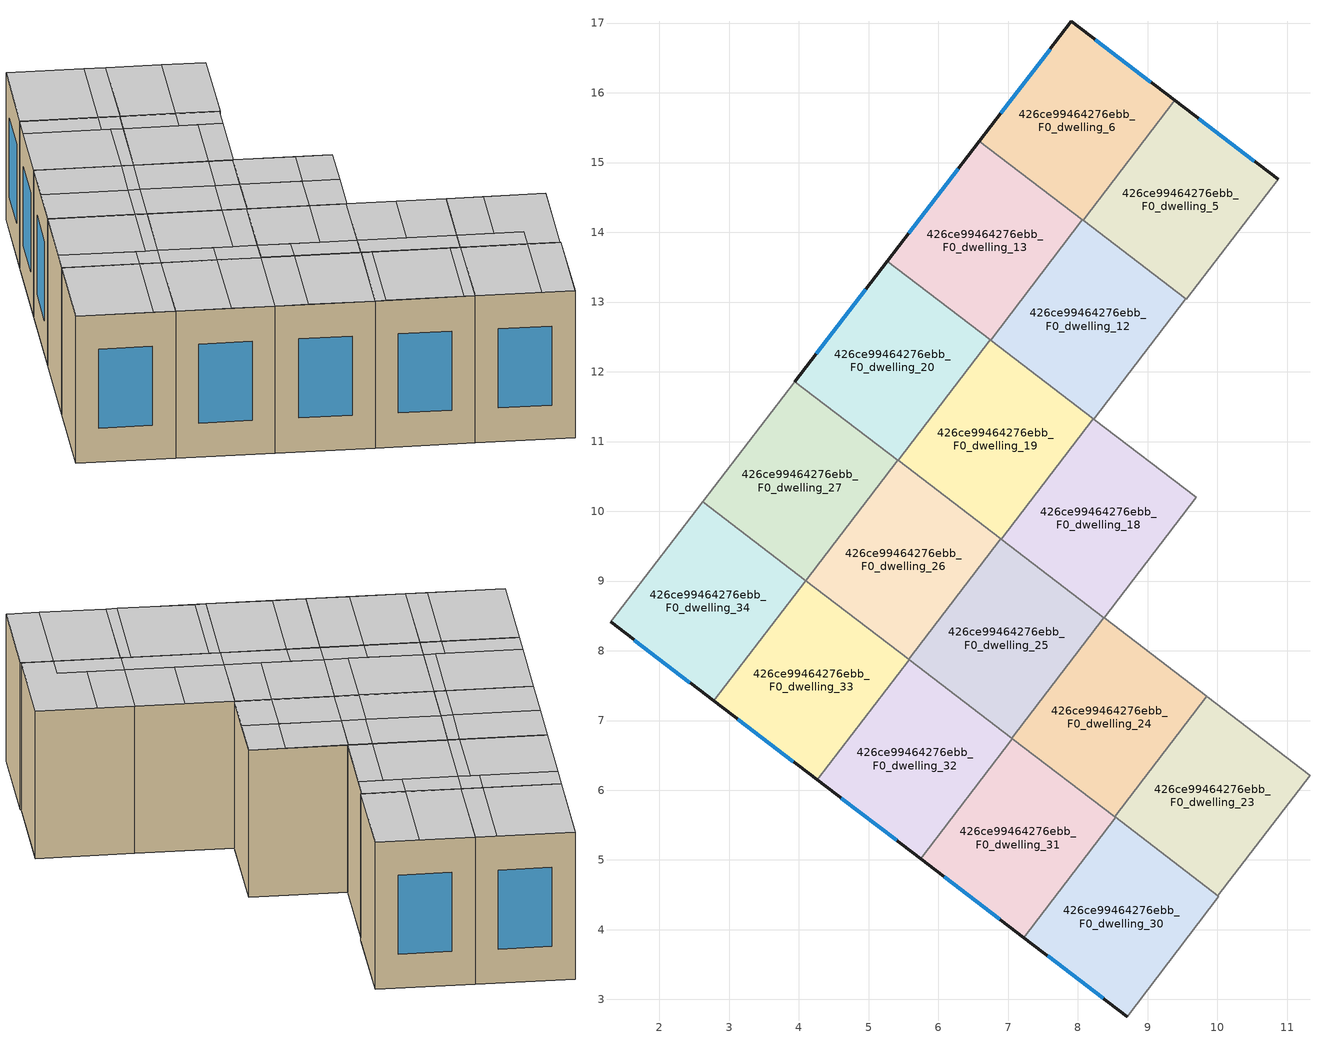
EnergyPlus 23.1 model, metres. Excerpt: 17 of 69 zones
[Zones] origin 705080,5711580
426ce99464276ebb_F0_dwelling_12
 floor ground (EU_floor_Construction): 9.55,13.05 8.23,11.32 6.75,12.45 8.07,14.18 z0
 wall to 426ce99464276ebb_F0_dwelling_11 (EU_wall_Construction): 8.23,11.32 9.55,13.05 z0:3
 wall to 426ce99464276ebb_F0_dwelling_13 (EU_wall_Construction): 8.07,14.18 6.75,12.45 z0:3
 wall to 426ce99464276ebb_F0_dwelling_19 (EU_wall_Construction): 6.75,12.45 8.22,11.33 z0:3
 wall to 426ce99464276ebb_F0_dwelling_5 (EU_wall_Construction): 9.55,13.05 8.07,14.17 z0:3
 wall to 426ce99464276ebb_F0_dwelling_18 (EU_wall_Construction): 8.22,11.33 8.23,11.32 z0:3
 ceiling to 426ce99464276ebb_F1_dwelling_15 (EU_floor_Construction): 7.85,11.61 8.84,12.9 7.74,13.75 6.75,12.45 z3
 ceiling adiabatic (EU_roof_Construction): 8.23,11.32 9.22,12.61 8.84,12.9 7.85,11.61 z3; 8.57,13.11 8.9,13.54 8.07,14.18 7.74,13.75 z3
 ceiling to 426ce99464276ebb_F1_dwelling_6 (EU_floor_Construction): 9.22,12.61 9.55,13.05 8.9,13.54 8.57,13.11 z3
426ce99464276ebb_F0_dwelling_13
 floor ground (EU_floor_Construction): 8.07,14.18 6.75,12.45 5.27,13.58 6.59,15.31 z0
 wall outside (EU_wall_Construction): 6.59,15.31 5.27,13.58 z0:3
 wall to 426ce99464276ebb_F0_dwelling_20 (EU_wall_Construction): 5.27,13.58 6.74,12.46 z0:3
 wall to 426ce99464276ebb_F0_dwelling_6 (EU_wall_Construction): 8.07,14.18 6.59,15.31 z0:3
 window (EU_Window_Construction): 6.28,14.91 5.57,13.98 z0.69:2.31
 ceiling to 426ce99464276ebb_F1_dwelling_16 (EU_floor_Construction): 6.56,12.6 7.55,13.89 6.26,14.88 5.27,13.58 z3
 ceiling to 426ce99464276ebb_F1_dwelling_8 (EU_floor_Construction): 7.41,13.99 7.74,14.42 6.59,15.31 6.26,14.88 z3
 ceiling to 426ce99464276ebb_F1_dwelling_15 (EU_floor_Construction): 6.74,12.46 7.74,13.75 7.55,13.89 6.56,12.6 z3
 ceiling adiabatic (EU_roof_Construction): 7.74,13.75 8.07,14.18 7.74,14.42 7.41,13.99 z3
426ce99464276ebb_F0_dwelling_18
 floor ground (EU_floor_Construction): 9.7,10.2 8.38,8.47 6.9,9.6 8.22,11.33 z0
 wall to 426ce99464276ebb_F0_dwelling_17 (EU_wall_Construction): 8.38,8.47 9.7,10.2 z0:3
 wall to 426ce99464276ebb_F0_dwelling_19 (EU_wall_Construction): 8.22,11.33 6.9,9.6 z0:3
 wall to 426ce99464276ebb_F0_dwelling_11 (EU_wall_Construction): 9.7,10.2 8.23,11.32 z0:3
 wall to 426ce99464276ebb_F0_dwelling_25 (EU_wall_Construction): 6.9,9.6 8.37,8.48 z0:3
 ceiling to 426ce99464276ebb_F1_dwelling_22 (EU_floor_Construction): 7.82,8.9 8.48,9.76 7.56,10.46 6.9,9.6 z3
 ceiling to 426ce99464276ebb_F1_dwelling_13 (EU_floor_Construction): 9.04,9.34 9.7,10.2 9.15,10.62 8.49,9.75 z3
 ceiling to 426ce99464276ebb_F1_dwelling_21 (EU_floor_Construction): 8.38,8.47 9.04,9.34 8.48,9.76 7.82,8.9 z3
 ceiling adiabatic (EU_roof_Construction): 9.04,9.34 8.49,9.75 9.15,10.62 8.22,11.33 7.56,10.46 z3
426ce99464276ebb_F0_dwelling_19
 floor ground (EU_floor_Construction): 8.22,11.33 6.9,9.6 5.42,10.73 6.74,12.46 z0
 wall to 426ce99464276ebb_F0_dwelling_20 (EU_wall_Construction): 6.74,12.46 5.42,10.73 z0:3
 wall to 426ce99464276ebb_F0_dwelling_26 (EU_wall_Construction): 5.42,10.73 6.9,9.6 z0:3
 ceiling adiabatic (EU_roof_Construction): 6.53,9.89 7.19,10.75 6.08,11.59 5.42,10.73 z3; 7.56,10.47 8.22,11.33 7.85,11.61 7.19,10.74 z3
 ceiling to 426ce99464276ebb_F1_dwelling_15 (EU_floor_Construction): 7.19,10.74 7.85,11.61 6.75,12.45 6.08,11.59 z3
 ceiling to 426ce99464276ebb_F1_dwelling_22 (EU_floor_Construction): 6.9,9.6 7.56,10.46 7.2,10.74 7.19,10.75 6.53,9.89 z3
426ce99464276ebb_F0_dwelling_20
 floor ground (EU_floor_Construction): 6.74,12.46 5.42,10.73 3.94,11.86 5.27,13.58 z0
 wall outside (EU_wall_Construction): 5.27,13.58 3.94,11.86 z0:3
 wall to 426ce99464276ebb_F0_dwelling_27 (EU_wall_Construction): 3.94,11.86 5.42,10.73 z0:3
 window (EU_Window_Construction): 4.96,13.18 4.25,12.26 z0.69:2.31
 ceiling to 426ce99464276ebb_F1_dwelling_24 (EU_floor_Construction): 5.23,10.87 5.9,11.74 4.6,12.72 3.94,11.86 z3
 ceiling to 426ce99464276ebb_F1_dwelling_16 (EU_floor_Construction): 5.9,11.74 6.56,12.6 5.27,13.58 4.6,12.72 z3
 ceiling adiabatic (EU_roof_Construction): 5.42,10.73 6.08,11.59 5.9,11.74 5.23,10.87 z3
 ceiling to 426ce99464276ebb_F1_dwelling_15 (EU_floor_Construction): 6.08,11.59 6.74,12.46 6.56,12.6 5.9,11.73 z3
426ce99464276ebb_F0_dwelling_23
 floor ground (EU_floor_Construction): 11.33,6.22 10.01,4.49 8.53,5.62 9.85,7.35 z0
 wall to 426ce99464276ebb_F0_dwelling_22 (EU_wall_Construction): 10.01,4.49 11.33,6.22 z0:3
 wall to 426ce99464276ebb_F0_dwelling_24 (EU_wall_Construction): 9.85,7.35 8.53,5.62 z0:3
 wall to 426ce99464276ebb_F0_dwelling_16 (EU_wall_Construction): 11.33,6.22 9.85,7.34 z0:3
 wall to 426ce99464276ebb_F0_dwelling_30 (EU_wall_Construction): 8.54,5.61 10.01,4.49 z0:3
 wall to 426ce99464276ebb_F0_dwelling_31 (EU_wall_Construction): 8.53,5.62 8.54,5.61 z0:3
 ceiling adiabatic (EU_roof_Construction): 9.53,4.86 9.86,5.29 8.86,6.05 8.53,5.62 z3; 10.01,4.49 11.33,6.22 10.4,6.92 9.41,5.63 8.86,6.05 9.86,5.29 9.53,4.86 z3
 ceiling to 426ce99464276ebb_F1_dwelling_20 (EU_floor_Construction): 9.41,5.63 10.4,6.92 9.85,7.35 8.86,6.05 z3
426ce99464276ebb_F0_dwelling_24
 floor ground (EU_floor_Construction): 9.85,7.35 8.53,5.62 7.05,6.75 8.37,8.47 z0
 wall to 426ce99464276ebb_F0_dwelling_25 (EU_wall_Construction): 8.37,8.47 7.05,6.75 z0:3
 wall to 426ce99464276ebb_F0_dwelling_17 (EU_wall_Construction): 9.85,7.35 8.38,8.47 z0:3
 wall to 426ce99464276ebb_F0_dwelling_31 (EU_wall_Construction): 7.06,6.74 8.53,5.62 z0:3
 ceiling to 426ce99464276ebb_F1_dwelling_20 (EU_floor_Construction): 8.86,6.05 9.85,7.35 9.11,7.91 8.12,6.62 z3
 ceiling to 426ce99464276ebb_F1_dwelling_21 (EU_floor_Construction): 8.12,6.62 9.11,7.91 8.37,8.47 7.38,7.18 z3
 ceiling adiabatic (EU_roof_Construction): 8.53,5.62 8.86,6.05 7.38,7.18 7.05,6.75 z3
426ce99464276ebb_F0_dwelling_25
 floor ground (EU_floor_Construction): 8.37,8.47 7.05,6.75 5.58,7.88 6.9,9.6 z0
 wall to 426ce99464276ebb_F0_dwelling_26 (EU_wall_Construction): 6.9,9.6 5.58,7.88 z0:3
 wall to 426ce99464276ebb_F0_dwelling_32 (EU_wall_Construction): 5.58,7.87 7.05,6.75 z0:3
 ceiling to 426ce99464276ebb_F1_dwelling_22 (EU_floor_Construction): 6.83,7.6 7.82,8.9 6.9,9.6 5.91,8.31 z3
 ceiling to 426ce99464276ebb_F1_dwelling_21 (EU_floor_Construction): 7.38,7.18 8.37,8.47 7.82,8.9 6.83,7.6 z3
 ceiling to 426ce99464276ebb_F1_dwelling_30 (EU_floor_Construction): 7.05,6.75 7.38,7.18 6.4,7.93 6.07,7.5 z3
 ceiling to 426ce99464276ebb_F1_dwelling_31 (EU_floor_Construction): 6.07,7.5 6.4,7.93 5.91,8.31 5.58,7.88 z3
426ce99464276ebb_F0_dwelling_26
 floor ground (EU_floor_Construction): 6.9,9.6 5.58,7.88 4.1,9 5.42,10.73 z0
 wall to 426ce99464276ebb_F0_dwelling_27 (EU_wall_Construction): 5.42,10.73 4.1,9 z0:3
 wall to 426ce99464276ebb_F0_dwelling_33 (EU_wall_Construction): 4.1,9 5.58,7.88 z0:3
 ceiling adiabatic (EU_roof_Construction): 4.92,8.38 5.25,8.81 4.43,9.44 4.1,9 z3
 ceiling to 426ce99464276ebb_F1_dwelling_23 (EU_floor_Construction): 5.54,8.59 6.53,9.89 5.42,10.73 4.43,9.44 z3
 ceiling to 426ce99464276ebb_F1_dwelling_31 (EU_floor_Construction): 5.58,7.88 5.91,8.31 5.25,8.81 4.92,8.38 z3
 ceiling to 426ce99464276ebb_F1_dwelling_22 (EU_floor_Construction): 5.91,8.31 6.9,9.6 6.53,9.89 5.54,8.59 z3
426ce99464276ebb_F0_dwelling_27
 floor ground (EU_floor_Construction): 5.42,10.73 4.1,9 2.62,10.13 3.94,11.86 z0
 wall to 426ce99464276ebb_F0_dwelling_34 (EU_wall_Construction): 2.62,10.13 4.1,9 z0:3
 wall adiabatic (EU_wall_Construction): 3.94,11.86 2.62,10.13 z0:3
 ceiling to 426ce99464276ebb_F1_dwelling_33 (EU_floor_Construction): 3.77,9.26 4.1,9.69 2.95,10.57 2.62,10.13 z3
 ceiling to 426ce99464276ebb_F1_dwelling_24 (EU_floor_Construction): 4.24,9.58 5.23,10.87 3.94,11.86 2.95,10.57 z3
 ceiling to 426ce99464276ebb_F1_dwelling_32 (EU_floor_Construction): 4.1,9 4.43,9.44 4.1,9.69 3.77,9.26 z3
 ceiling to 426ce99464276ebb_F1_dwelling_23 (EU_floor_Construction): 4.43,9.44 5.42,10.73 5.23,10.87 4.24,9.58 z3
426ce99464276ebb_F0_dwelling_30
 floor ground (EU_floor_Construction): 10.02,4.48 8.71,2.75 7.22,3.89 8.54,5.61 z0
 wall outside (EU_wall_Construction): 7.22,3.89 8.71,2.75 z0:3
 wall to 426ce99464276ebb_F0_dwelling_29 (EU_wall_Construction): 8.71,2.75 10.02,4.48 z0:3
 wall to 426ce99464276ebb_F0_dwelling_31 (EU_wall_Construction): 8.54,5.61 7.22,3.89 z0:3
 wall to 426ce99464276ebb_F0_dwelling_22 (EU_wall_Construction): 10.02,4.48 10.01,4.49 z0:3
 window (EU_Window_Construction): 7.57,3.62 8.36,3.02 z0.69:2.31
 ceiling to 426ce99464276ebb_F1_dwelling_28 (EU_floor_Construction): 8.21,3.13 9.53,4.86 8.54,5.61 7.23,3.89 z3
 ceiling to 426ce99464276ebb_F1_dwelling_27 (EU_floor_Construction): 8.71,2.76 10.02,4.48 9.53,4.86 8.21,3.13 z3
426ce99464276ebb_F0_dwelling_31
 floor ground (EU_floor_Construction): 8.54,5.61 7.22,3.89 5.74,5.02 7.06,6.74 z0
 wall outside (EU_wall_Construction): 5.74,5.02 7.22,3.89 z0:3
 wall to 426ce99464276ebb_F0_dwelling_32 (EU_wall_Construction): 7.06,6.74 5.74,5.02 z0:3
 window (EU_Window_Construction): 6.09,4.76 6.88,4.15 z0.69:2.31
 ceiling to 426ce99464276ebb_F1_dwelling_29 (EU_floor_Construction): 7.06,4.01 8.38,5.74 7.22,6.62 5.91,4.89 z3
 ceiling to 426ce99464276ebb_F1_dwelling_30 (EU_floor_Construction): 5.91,4.89 7.22,6.62 7.06,6.74 5.74,5.02 z3
 ceiling to 426ce99464276ebb_F1_dwelling_28 (EU_floor_Construction): 7.23,3.89 8.54,5.61 8.38,5.74 7.06,4.01 z3
426ce99464276ebb_F0_dwelling_32
 floor ground (EU_floor_Construction): 7.06,6.74 5.74,5.02 4.26,6.15 5.58,7.87 z0
 wall outside (EU_wall_Construction): 4.26,6.15 5.74,5.02 z0:3
 wall to 426ce99464276ebb_F0_dwelling_33 (EU_wall_Construction): 5.58,7.87 4.26,6.15 z0:3
 window (EU_Window_Construction): 4.61,5.89 5.4,5.28 z0.69:2.31
 ceiling to 426ce99464276ebb_F1_dwelling_30 (EU_floor_Construction): 5.74,5.02 7.06,6.74 6.07,7.5 4.76,5.77 z3
 ceiling to 426ce99464276ebb_F1_dwelling_31 (EU_floor_Construction): 4.76,5.77 6.07,7.5 5.58,7.87 4.26,6.15 z3
426ce99464276ebb_F0_dwelling_33
 floor ground (EU_floor_Construction): 5.58,7.87 4.26,6.15 2.78,7.28 4.1,9 z0
 wall outside (EU_wall_Construction): 2.78,7.28 4.26,6.15 z0:3
 wall to 426ce99464276ebb_F0_dwelling_34 (EU_wall_Construction): 4.1,9 2.78,7.28 z0:3
 window (EU_Window_Construction): 3.12,7.02 3.92,6.41 z0.69:2.31
 ceiling adiabatic (EU_roof_Construction): 3.6,6.65 4.92,8.38 4.1,9 2.78,7.28 z3
 ceiling to 426ce99464276ebb_F1_dwelling_31 (EU_floor_Construction): 4.26,6.15 5.58,7.87 4.92,8.38 3.6,6.65 z3
426ce99464276ebb_F0_dwelling_34
 floor ground (EU_floor_Construction): 4.1,9 2.78,7.28 1.3,8.42 2.62,10.13 z0
 wall outside (EU_wall_Construction): 1.3,8.42 2.78,7.28 z0:3
 wall adiabatic (EU_wall_Construction): 2.62,10.13 1.3,8.42 z0:3
 window (EU_Window_Construction): 1.64,8.15 2.44,7.54 z0.69:2.31
 ceiling to 426ce99464276ebb_F1_dwelling_33 (EU_floor_Construction): 2.45,7.53 3.77,9.26 2.62,10.13 1.3,8.42 z3
 ceiling adiabatic (EU_roof_Construction): 2.78,7.28 4.1,9 3.77,9.26 2.45,7.53 z3
426ce99464276ebb_F0_dwelling_5
 floor ground (EU_floor_Construction): 10.87,14.76 9.56,13.04 8.07,14.17 9.39,15.89 z0
 wall outside (EU_wall_Construction): 10.87,14.76 9.39,15.89 z0:3
 wall to 426ce99464276ebb_F0_dwelling_4 (EU_wall_Construction): 9.56,13.04 10.87,14.76 z0:3
 wall to 426ce99464276ebb_F0_dwelling_6 (EU_wall_Construction): 9.39,15.89 8.07,14.17 z0:3
 wall to 426ce99464276ebb_F0_dwelling_11 (EU_wall_Construction): 9.55,13.05 9.56,13.04 z0:3
 window (EU_Window_Construction): 10.53,15.02 9.73,15.63 z0.69:2.31
 ceiling adiabatic (EU_roof_Construction): 8.9,13.54 10.21,15.26 9.39,15.89 8.07,14.17 z3
 ceiling to 426ce99464276ebb_F1_dwelling_6 (EU_floor_Construction): 9.56,13.04 10.87,14.76 10.21,15.26 8.9,13.54 z3
426ce99464276ebb_F0_dwelling_6
 floor ground (EU_floor_Construction): 9.39,15.89 8.07,14.17 6.59,15.31 7.91,17.02 z0
 wall outside (EU_wall_Construction): 9.39,15.89 7.91,17.02 6.59,15.31 z0:3
 window (EU_Window_Construction): 7.6,16.63 6.89,15.7 / 9.04,16.15 8.25,16.76 z0.69:2.31
 ceiling to 426ce99464276ebb_F1_dwelling_8 (EU_floor_Construction): 7.74,14.42 9.06,16.14 7.91,17.02 6.59,15.31 z3
 ceiling to 426ce99464276ebb_F1_dwelling_7 (EU_floor_Construction): 8.07,14.17 9.39,15.89 9.06,16.14 7.74,14.42 z3
[Building]
EU S2 Campaign: North Axis=0; Terrain=City; Solar Distribution=FullExterior
[Site:Location]
London: Latitude=51.5; Longitude=-0.5; Time Zone=0; Elevation=25
[SizingPeriod:WeatherFileDays]
AnnualSizingPeriod: Begin Month=1; Begin Day of Month=1; End Month=12; End Day of Month=31; Day of Week for Start Day=Monday; Use Weather File Daylight Saving Period=No; Use Weather File Rain and Snow Indicators=No
[MATERIAL]
EU_InternalMass_Material: Roughness=MediumRough; Thickness=0.1; Conductivity=1; Density=1800; Specific Heat=900; Thermal Absorptance=0.9; Solar Absorptance=0.7; Visible Absorptance=0.7
[MATERIAL:NOMASS] Roughness=MediumRough; Thermal Absorptance=0.9; Solar Absorptance=0.7; Visible Absorptance=0.7
Name | Thermal Resistance
EU_wall_NoMass | 0.635353
EU_roof_NoMass | 0.675062
EU_floor_NoMass | 1.96382
[WINDOWMATERIAL:SIMPLEGLAZINGSYSTEM]
EU_Window_SimpleGlazing: UFactor=2.96269; Solar Heat Gain Coefficient=0.76; Visible Transmittance=0.76
[CONSTRUCTION]
EU_wall_Construction: EU_wall_NoMass
EU_roof_Construction: EU_roof_NoMass
EU_floor_Construction: EU_floor_NoMass
EU_InternalMass_Construction: EU_InternalMass_Material
EU_Window_Construction: EU_Window_SimpleGlazing
[ZONE] Type=1; Multiplier=1; Ceiling Height=autocalculate; Floor Area=autocalculate; Part of Total Floor Area=Yes
Name | Volume
426ce99464276ebb_F0_dwelling_12 | 12.1311
426ce99464276ebb_F0_dwelling_13; 426ce99464276ebb_F0_dwelling_32 | 12.1252
426ce99464276ebb_F0_dwelling_18; 426ce99464276ebb_F0_dwelling_19; 426ce99464276ebb_F0_dwelling_31; 426ce99464276ebb_F0_dwelling_33 | 12.1238
426ce99464276ebb_F0_dwelling_20; 426ce99464276ebb_F0_dwelling_34 | 12.1223
426ce99464276ebb_F0_dwelling_23; 426ce99464276ebb_F0_dwelling_6 | 12.126
426ce99464276ebb_F0_dwelling_24 | 12.1282
426ce99464276ebb_F0_dwelling_25 | 12.1274
426ce99464276ebb_F0_dwelling_26 | 12.1326
426ce99464276ebb_F0_dwelling_27 | 12.1267
426ce99464276ebb_F0_dwelling_30 | 12.1296
426ce99464276ebb_F0_dwelling_5 | 12.1194
[INTERNALMASS] Construction=EU_InternalMass_Construction
Name | Zone or ZoneList | Surface Area
426ce99464276ebb_F0_dwelling_5_EU_InternalMass | 426ce99464276ebb_F0_dwelling_5 | 4.03961
426ce99464276ebb_F0_dwelling_6_EU_InternalMass | 426ce99464276ebb_F0_dwelling_6 | 4.04194
426ce99464276ebb_F0_dwelling_12_EU_InternalMass | 426ce99464276ebb_F0_dwelling_12 | 4.04366
426ce99464276ebb_F0_dwelling_13_EU_InternalMass | 426ce99464276ebb_F0_dwelling_13 | 4.04161
426ce99464276ebb_F0_dwelling_18_EU_InternalMass | 426ce99464276ebb_F0_dwelling_18 | 4.04144
426ce99464276ebb_F0_dwelling_19_EU_InternalMass | 426ce99464276ebb_F0_dwelling_19 | 4.04136
426ce99464276ebb_F0_dwelling_20_EU_InternalMass | 426ce99464276ebb_F0_dwelling_20 | 4.04044
426ce99464276ebb_F0_dwelling_23_EU_InternalMass | 426ce99464276ebb_F0_dwelling_23 | 4.04227
426ce99464276ebb_F0_dwelling_24_EU_InternalMass | 426ce99464276ebb_F0_dwelling_24 | 4.04257
426ce99464276ebb_F0_dwelling_25_EU_InternalMass | 426ce99464276ebb_F0_dwelling_25 | 4.04254
426ce99464276ebb_F0_dwelling_26_EU_InternalMass | 426ce99464276ebb_F0_dwelling_26 | 4.04426
426ce99464276ebb_F0_dwelling_27_EU_InternalMass | 426ce99464276ebb_F0_dwelling_27 | 4.04192
426ce99464276ebb_F0_dwelling_30_EU_InternalMass | 426ce99464276ebb_F0_dwelling_30 | 4.0429
426ce99464276ebb_F0_dwelling_31_EU_InternalMass | 426ce99464276ebb_F0_dwelling_31 | 4.04121
426ce99464276ebb_F0_dwelling_32_EU_InternalMass | 426ce99464276ebb_F0_dwelling_32 | 4.0415
426ce99464276ebb_F0_dwelling_33_EU_InternalMass | 426ce99464276ebb_F0_dwelling_33 | 4.04148
426ce99464276ebb_F0_dwelling_34_EU_InternalMass | 426ce99464276ebb_F0_dwelling_34 | 4.04086
[OTHEREQUIPMENT] Fuel Type=Electricity; Design Level Calculation Method=Watts/Area; Power per Zone Floor Area=1; Fraction Latent=0; Fraction Radiant=0; Fraction Lost=0; Carbon Dioxide Generation Rate=0; EndUse Subcategory=EU_Step8_InternalGains
Name | Zone or ZoneList or Space or SpaceList | Schedule
EU_Step8_InternalGain_426ce99464276ebb_F0_dwelling_5_f000 | 426ce99464276ebb_F0_dwelling_5 | EU_Step8_GainSchedule_426ce99464276ebb_F0_dwelling_5_f000
EU_Step8_InternalGain_426ce99464276ebb_F0_dwelling_6_f000 | 426ce99464276ebb_F0_dwelling_6 | EU_Step8_GainSchedule_426ce99464276ebb_F0_dwelling_6_f000
EU_Step8_InternalGain_426ce99464276ebb_F0_dwelling_12_f000 | 426ce99464276ebb_F0_dwelling_12 | EU_Step8_GainSchedule_426ce99464276ebb_F0_dwelling_12_f000
EU_Step8_InternalGain_426ce99464276ebb_F0_dwelling_13_f000 | 426ce99464276ebb_F0_dwelling_13 | EU_Step8_GainSchedule_426ce99464276ebb_F0_dwelling_13_f000
EU_Step8_InternalGain_426ce99464276ebb_F0_dwelling_18_f000 | 426ce99464276ebb_F0_dwelling_18 | EU_Step8_GainSchedule_426ce99464276ebb_F0_dwelling_18_f000
EU_Step8_InternalGain_426ce99464276ebb_F0_dwelling_19_f000 | 426ce99464276ebb_F0_dwelling_19 | EU_Step8_GainSchedule_426ce99464276ebb_F0_dwelling_19_f000
EU_Step8_InternalGain_426ce99464276ebb_F0_dwelling_20_f000 | 426ce99464276ebb_F0_dwelling_20 | EU_Step8_GainSchedule_426ce99464276ebb_F0_dwelling_20_f000
EU_Step8_InternalGain_426ce99464276ebb_F0_dwelling_23_f000 | 426ce99464276ebb_F0_dwelling_23 | EU_Step8_GainSchedule_426ce99464276ebb_F0_dwelling_23_f000
EU_Step8_InternalGain_426ce99464276ebb_F0_dwelling_24_f000 | 426ce99464276ebb_F0_dwelling_24 | EU_Step8_GainSchedule_426ce99464276ebb_F0_dwelling_24_f000
EU_Step8_InternalGain_426ce99464276ebb_F0_dwelling_25_f000 | 426ce99464276ebb_F0_dwelling_25 | EU_Step8_GainSchedule_426ce99464276ebb_F0_dwelling_25_f000
EU_Step8_InternalGain_426ce99464276ebb_F0_dwelling_26_f000 | 426ce99464276ebb_F0_dwelling_26 | EU_Step8_GainSchedule_426ce99464276ebb_F0_dwelling_26_f000
EU_Step8_InternalGain_426ce99464276ebb_F0_dwelling_27_f000 | 426ce99464276ebb_F0_dwelling_27 | EU_Step8_GainSchedule_426ce99464276ebb_F0_dwelling_27_f000
EU_Step8_InternalGain_426ce99464276ebb_F0_dwelling_30_f000 | 426ce99464276ebb_F0_dwelling_30 | EU_Step8_GainSchedule_426ce99464276ebb_F0_dwelling_30_f000
EU_Step8_InternalGain_426ce99464276ebb_F0_dwelling_31_f000 | 426ce99464276ebb_F0_dwelling_31 | EU_Step8_GainSchedule_426ce99464276ebb_F0_dwelling_31_f000
EU_Step8_InternalGain_426ce99464276ebb_F0_dwelling_32_f000 | 426ce99464276ebb_F0_dwelling_32 | EU_Step8_GainSchedule_426ce99464276ebb_F0_dwelling_32_f000
EU_Step8_InternalGain_426ce99464276ebb_F0_dwelling_33_f000 | 426ce99464276ebb_F0_dwelling_33 | EU_Step8_GainSchedule_426ce99464276ebb_F0_dwelling_33_f000
EU_Step8_InternalGain_426ce99464276ebb_F0_dwelling_34_f000 | 426ce99464276ebb_F0_dwelling_34 | EU_Step8_GainSchedule_426ce99464276ebb_F0_dwelling_34_f000
[ZONEVENTILATION:DESIGNFLOWRATE] Schedule=EU_AlwaysOn; Design Flow Rate Calculation Method=AirChanges/Hour; Air Changes per Hour=0.555504; Ventilation Type=Natural; Fan Pressure Rise=0; Fan Total Efficiency=1; Constant Term Coefficient=1; Temperature Term Coefficient=0; Velocity Term Coefficient=0; Velocity Squared Term Coefficient=0; Minimum Indoor Temperature=-100; Maximum Indoor Temperature=100; Delta Temperature=-100; Minimum Outdoor Temperature=-100; Maximum Outdoor Temperature=100; Maximum Wind Speed=40
Name | Zone or ZoneList or Space or SpaceList
EU_ConstantAir_426ce99464276ebb_F0_dwelling_5 | 426ce99464276ebb_F0_dwelling_5
EU_ConstantAir_426ce99464276ebb_F0_dwelling_6 | 426ce99464276ebb_F0_dwelling_6
EU_ConstantAir_426ce99464276ebb_F0_dwelling_12 | 426ce99464276ebb_F0_dwelling_12
EU_ConstantAir_426ce99464276ebb_F0_dwelling_13 | 426ce99464276ebb_F0_dwelling_13
EU_ConstantAir_426ce99464276ebb_F0_dwelling_18 | 426ce99464276ebb_F0_dwelling_18
EU_ConstantAir_426ce99464276ebb_F0_dwelling_19 | 426ce99464276ebb_F0_dwelling_19
EU_ConstantAir_426ce99464276ebb_F0_dwelling_20 | 426ce99464276ebb_F0_dwelling_20
EU_ConstantAir_426ce99464276ebb_F0_dwelling_23 | 426ce99464276ebb_F0_dwelling_23
EU_ConstantAir_426ce99464276ebb_F0_dwelling_24 | 426ce99464276ebb_F0_dwelling_24
EU_ConstantAir_426ce99464276ebb_F0_dwelling_25 | 426ce99464276ebb_F0_dwelling_25
EU_ConstantAir_426ce99464276ebb_F0_dwelling_26 | 426ce99464276ebb_F0_dwelling_26
EU_ConstantAir_426ce99464276ebb_F0_dwelling_27 | 426ce99464276ebb_F0_dwelling_27
EU_ConstantAir_426ce99464276ebb_F0_dwelling_30 | 426ce99464276ebb_F0_dwelling_30
EU_ConstantAir_426ce99464276ebb_F0_dwelling_31 | 426ce99464276ebb_F0_dwelling_31
EU_ConstantAir_426ce99464276ebb_F0_dwelling_32 | 426ce99464276ebb_F0_dwelling_32
EU_ConstantAir_426ce99464276ebb_F0_dwelling_33 | 426ce99464276ebb_F0_dwelling_33
EU_ConstantAir_426ce99464276ebb_F0_dwelling_34 | 426ce99464276ebb_F0_dwelling_34
[HVACTEMPLATE:THERMOSTAT] Constant Heating Setpoint=20; Constant Cooling Setpoint=50
EU_HeatOnly_426ce99464276ebb_F0_dwelling_0; EU_HeatOnly_426ce99464276ebb_F0_dwelling_1; EU_HeatOnly_426ce99464276ebb_F0_dwelling_2; EU_HeatOnly_426ce99464276ebb_F0_dwelling_3; EU_HeatOnly_426ce99464276ebb_F0_dwelling_4; EU_HeatOnly_426ce99464276ebb_F0_dwelling_5; EU_HeatOnly_426ce99464276ebb_F0_dwelling_6; EU_HeatOnly_426ce99464276ebb_F0_dwelling_7; EU_HeatOnly_426ce99464276ebb_F0_dwelling_8; EU_HeatOnly_426ce99464276ebb_F0_dwelling_9; EU_HeatOnly_426ce99464276ebb_F0_dwelling_10; EU_HeatOnly_426ce99464276ebb_F0_dwelling_11; EU_HeatOnly_426ce99464276ebb_F0_dwelling_12; EU_HeatOnly_426ce99464276ebb_F0_dwelling_13; EU_HeatOnly_426ce99464276ebb_F0_dwelling_14; EU_HeatOnly_426ce99464276ebb_F0_dwelling_15; EU_HeatOnly_426ce99464276ebb_F0_dwelling_16; EU_HeatOnly_426ce99464276ebb_F0_dwelling_17; EU_HeatOnly_426ce99464276ebb_F0_dwelling_18; EU_HeatOnly_426ce99464276ebb_F0_dwelling_19; EU_HeatOnly_426ce99464276ebb_F0_dwelling_20; EU_HeatOnly_426ce99464276ebb_F0_dwelling_21; EU_HeatOnly_426ce99464276ebb_F0_dwelling_22; EU_HeatOnly_426ce99464276ebb_F0_dwelling_23; EU_HeatOnly_426ce99464276ebb_F0_dwelling_24; EU_HeatOnly_426ce99464276ebb_F0_dwelling_25; EU_HeatOnly_426ce99464276ebb_F0_dwelling_26; EU_HeatOnly_426ce99464276ebb_F0_dwelling_27; EU_HeatOnly_426ce99464276ebb_F0_dwelling_28; EU_HeatOnly_426ce99464276ebb_F0_dwelling_29; EU_HeatOnly_426ce99464276ebb_F0_dwelling_30; EU_HeatOnly_426ce99464276ebb_F0_dwelling_31; EU_HeatOnly_426ce99464276ebb_F0_dwelling_32; EU_HeatOnly_426ce99464276ebb_F0_dwelling_33; EU_HeatOnly_426ce99464276ebb_F0_dwelling_34; EU_HeatOnly_426ce99464276ebb_F1_dwelling_0; EU_HeatOnly_426ce99464276ebb_F1_dwelling_1; EU_HeatOnly_426ce99464276ebb_F1_dwelling_2; EU_HeatOnly_426ce99464276ebb_F1_dwelling_3; EU_HeatOnly_426ce99464276ebb_F1_dwelling_4; EU_HeatOnly_426ce99464276ebb_F1_dwelling_5; EU_HeatOnly_426ce99464276ebb_F1_dwelling_6; EU_HeatOnly_426ce99464276ebb_F1_dwelling_7; EU_HeatOnly_426ce99464276ebb_F1_dwelling_8; EU_HeatOnly_426ce99464276ebb_F1_dwelling_9; EU_HeatOnly_426ce99464276ebb_F1_dwelling_10; EU_HeatOnly_426ce99464276ebb_F1_dwelling_11; EU_HeatOnly_426ce99464276ebb_F1_dwelling_12; EU_HeatOnly_426ce99464276ebb_F1_dwelling_13; EU_HeatOnly_426ce99464276ebb_F1_dwelling_14; EU_HeatOnly_426ce99464276ebb_F1_dwelling_15; EU_HeatOnly_426ce99464276ebb_F1_dwelling_16; EU_HeatOnly_426ce99464276ebb_F1_dwelling_17; EU_HeatOnly_426ce99464276ebb_F1_dwelling_18; EU_HeatOnly_426ce99464276ebb_F1_dwelling_19; EU_HeatOnly_426ce99464276ebb_F1_dwelling_20; EU_HeatOnly_426ce99464276ebb_F1_dwelling_21; EU_HeatOnly_426ce99464276ebb_F1_dwelling_22; EU_HeatOnly_426ce99464276ebb_F1_dwelling_23; EU_HeatOnly_426ce99464276ebb_F1_dwelling_24; EU_HeatOnly_426ce99464276ebb_F1_dwelling_25; EU_HeatOnly_426ce99464276ebb_F1_dwelling_26; EU_HeatOnly_426ce99464276ebb_F1_dwelling_27; EU_HeatOnly_426ce99464276ebb_F1_dwelling_28; EU_HeatOnly_426ce99464276ebb_F1_dwelling_29; EU_HeatOnly_426ce99464276ebb_F1_dwelling_30; EU_HeatOnly_426ce99464276ebb_F1_dwelling_31; EU_HeatOnly_426ce99464276ebb_F1_dwelling_32; EU_HeatOnly_426ce99464276ebb_F1_dwelling_33
[HVACTEMPLATE:ZONE:IDEALLOADSAIRSYSTEM] System Availability Schedule=EU_AlwaysOn; Maximum Heating Supply Air Temperature=50; Minimum Cooling Supply Air Temperature=13; Maximum Heating Supply Air Humidity Ratio=0.0156; Minimum Cooling Supply Air Humidity Ratio=0.0077; Heating Limit=NoLimit; Cooling Limit=NoLimit; Heating Availability Schedule=EU_AlwaysOn; Cooling Availability Schedule=EU_CoolingOff; Dehumidification Control Type=ConstantSensibleHeatRatio; Cooling Sensible Heat Ratio=0.7; Dehumidification Setpoint=60; Humidification Control Type=None; Humidification Setpoint=30; Outdoor Air Method=None; Outdoor Air Flow Rate per Person=0.00944; Outdoor Air Flow Rate per Zone Floor Area=0; Outdoor Air Flow Rate per Zone=0; Demand Controlled Ventilation Type=None; Outdoor Air Economizer Type=NoEconomizer; Heat Recovery Type=None; Sensible Heat Recovery Effectiveness=0.7; Latent Heat Recovery Effectiveness=0.65
Name | Template Thermostat
426ce99464276ebb_F0_dwelling_5 | EU_HeatOnly_426ce99464276ebb_F0_dwelling_5
426ce99464276ebb_F0_dwelling_6 | EU_HeatOnly_426ce99464276ebb_F0_dwelling_6
426ce99464276ebb_F0_dwelling_12 | EU_HeatOnly_426ce99464276ebb_F0_dwelling_12
426ce99464276ebb_F0_dwelling_13 | EU_HeatOnly_426ce99464276ebb_F0_dwelling_13
426ce99464276ebb_F0_dwelling_18 | EU_HeatOnly_426ce99464276ebb_F0_dwelling_18
426ce99464276ebb_F0_dwelling_19 | EU_HeatOnly_426ce99464276ebb_F0_dwelling_19
426ce99464276ebb_F0_dwelling_20 | EU_HeatOnly_426ce99464276ebb_F0_dwelling_20
426ce99464276ebb_F0_dwelling_23 | EU_HeatOnly_426ce99464276ebb_F0_dwelling_23
426ce99464276ebb_F0_dwelling_24 | EU_HeatOnly_426ce99464276ebb_F0_dwelling_24
426ce99464276ebb_F0_dwelling_25 | EU_HeatOnly_426ce99464276ebb_F0_dwelling_25
426ce99464276ebb_F0_dwelling_26 | EU_HeatOnly_426ce99464276ebb_F0_dwelling_26
426ce99464276ebb_F0_dwelling_27 | EU_HeatOnly_426ce99464276ebb_F0_dwelling_27
426ce99464276ebb_F0_dwelling_30 | EU_HeatOnly_426ce99464276ebb_F0_dwelling_30
426ce99464276ebb_F0_dwelling_31 | EU_HeatOnly_426ce99464276ebb_F0_dwelling_31
426ce99464276ebb_F0_dwelling_32 | EU_HeatOnly_426ce99464276ebb_F0_dwelling_32
426ce99464276ebb_F0_dwelling_33 | EU_HeatOnly_426ce99464276ebb_F0_dwelling_33
426ce99464276ebb_F0_dwelling_34 | EU_HeatOnly_426ce99464276ebb_F0_dwelling_34
[SIZING:ZONE] Zone Cooling Design Supply Air Temperature Input Method=SupplyAirTemperature; Zone Cooling Design Supply Air Temperature=13; Zone Heating Design Supply Air Temperature Input Method=SupplyAirTemperature; Zone Heating Design Supply Air Temperature=50; Zone Cooling Design Supply Air Humidity Ratio=0.008; Zone Heating Design Supply Air Humidity Ratio=0.008; Cooling Design Air Flow Method=DesignDay; Cooling Design Air Flow Rate=0; Cooling Minimum Air Flow per Zone Floor Area=0.000762; Cooling Minimum Air Flow=0; Cooling Minimum Air Flow Fraction=0.2; Heating Design Air Flow Method=DesignDay; Heating Design Air Flow Rate=0; Heating Maximum Air Flow per Zone Floor Area=0.002032; Heating Maximum Air Flow=0.141576; Heating Maximum Air Flow Fraction=0.3; Account for Dedicated Outdoor Air System=No; Dedicated Outdoor Air System Control Strategy=NeutralSupplyAir; Dedicated Outdoor Air Low Setpoint Temperature for Design=autosize; Dedicated Outdoor Air High Setpoint Temperature for Design=autosize; Zone Load Sizing Method=Sensible Load Only No Latent Load; Zone Latent Cooling Design Supply Air Humidity Ratio Input Method=HumidityRatioDifference; Zone Cooling Design Supply Air Humidity Ratio Difference=0.005; Zone Latent Heating Design Supply Air Humidity Ratio Input Method=HumidityRatioDifference; Zone Humidification Design Supply Air Humidity Ratio Difference=0.005
426ce99464276ebb_F0_dwelling_5; 426ce99464276ebb_F0_dwelling_6; 426ce99464276ebb_F0_dwelling_12; 426ce99464276ebb_F0_dwelling_13; 426ce99464276ebb_F0_dwelling_18; 426ce99464276ebb_F0_dwelling_19; 426ce99464276ebb_F0_dwelling_20; 426ce99464276ebb_F0_dwelling_23; 426ce99464276ebb_F0_dwelling_24; 426ce99464276ebb_F0_dwelling_25; 426ce99464276ebb_F0_dwelling_26; 426ce99464276ebb_F0_dwelling_27; 426ce99464276ebb_F0_dwelling_30; 426ce99464276ebb_F0_dwelling_31; 426ce99464276ebb_F0_dwelling_32; 426ce99464276ebb_F0_dwelling_33; 426ce99464276ebb_F0_dwelling_34
[SCHEDULE:CONSTANT]
Name | Hourly Value
EU_AlwaysOn | 1
EU_CoolingOff | 0
[SCHEDULE:FILE] Column Number=1; Rows to Skip at Top=0; Number of Hours of Data=8760; Column Separator=Comma; Interpolate to Timestep=No; Minutes per Item=60; Adjust Schedule for Daylight Savings=Yes
Name | File
EU_Step8_GainSchedule_426ce99464276ebb_F0_dwelling_5_f000 | ../../schedules/426ce99464276ebb/426ce99464276ebb_F0_dwelling_5_f000_gain.csv
EU_Step8_GainSchedule_426ce99464276ebb_F0_dwelling_6_f000 | ../../schedules/426ce99464276ebb/426ce99464276ebb_F0_dwelling_6_f000_gain.csv
EU_Step8_GainSchedule_426ce99464276ebb_F0_dwelling_12_f000 | ../../schedules/426ce99464276ebb/426ce99464276ebb_F0_dwelling_12_f000_gain.csv
EU_Step8_GainSchedule_426ce99464276ebb_F0_dwelling_13_f000 | ../../schedules/426ce99464276ebb/426ce99464276ebb_F0_dwelling_13_f000_gain.csv
EU_Step8_GainSchedule_426ce99464276ebb_F0_dwelling_18_f000 | ../../schedules/426ce99464276ebb/426ce99464276ebb_F0_dwelling_18_f000_gain.csv
EU_Step8_GainSchedule_426ce99464276ebb_F0_dwelling_19_f000 | ../../schedules/426ce99464276ebb/426ce99464276ebb_F0_dwelling_19_f000_gain.csv
EU_Step8_GainSchedule_426ce99464276ebb_F0_dwelling_20_f000 | ../../schedules/426ce99464276ebb/426ce99464276ebb_F0_dwelling_20_f000_gain.csv
EU_Step8_GainSchedule_426ce99464276ebb_F0_dwelling_23_f000 | ../../schedules/426ce99464276ebb/426ce99464276ebb_F0_dwelling_23_f000_gain.csv
EU_Step8_GainSchedule_426ce99464276ebb_F0_dwelling_24_f000 | ../../schedules/426ce99464276ebb/426ce99464276ebb_F0_dwelling_24_f000_gain.csv
EU_Step8_GainSchedule_426ce99464276ebb_F0_dwelling_25_f000 | ../../schedules/426ce99464276ebb/426ce99464276ebb_F0_dwelling_25_f000_gain.csv
EU_Step8_GainSchedule_426ce99464276ebb_F0_dwelling_26_f000 | ../../schedules/426ce99464276ebb/426ce99464276ebb_F0_dwelling_26_f000_gain.csv
EU_Step8_GainSchedule_426ce99464276ebb_F0_dwelling_27_f000 | ../../schedules/426ce99464276ebb/426ce99464276ebb_F0_dwelling_27_f000_gain.csv
EU_Step8_GainSchedule_426ce99464276ebb_F0_dwelling_30_f000 | ../../schedules/426ce99464276ebb/426ce99464276ebb_F0_dwelling_30_f000_gain.csv
EU_Step8_GainSchedule_426ce99464276ebb_F0_dwelling_31_f000 | ../../schedules/426ce99464276ebb/426ce99464276ebb_F0_dwelling_31_f000_gain.csv
EU_Step8_GainSchedule_426ce99464276ebb_F0_dwelling_32_f000 | ../../schedules/426ce99464276ebb/426ce99464276ebb_F0_dwelling_32_f000_gain.csv
EU_Step8_GainSchedule_426ce99464276ebb_F0_dwelling_33_f000 | ../../schedules/426ce99464276ebb/426ce99464276ebb_F0_dwelling_33_f000_gain.csv
EU_Step8_GainSchedule_426ce99464276ebb_F0_dwelling_34_f000 | ../../schedules/426ce99464276ebb/426ce99464276ebb_F0_dwelling_34_f000_gain.csv
